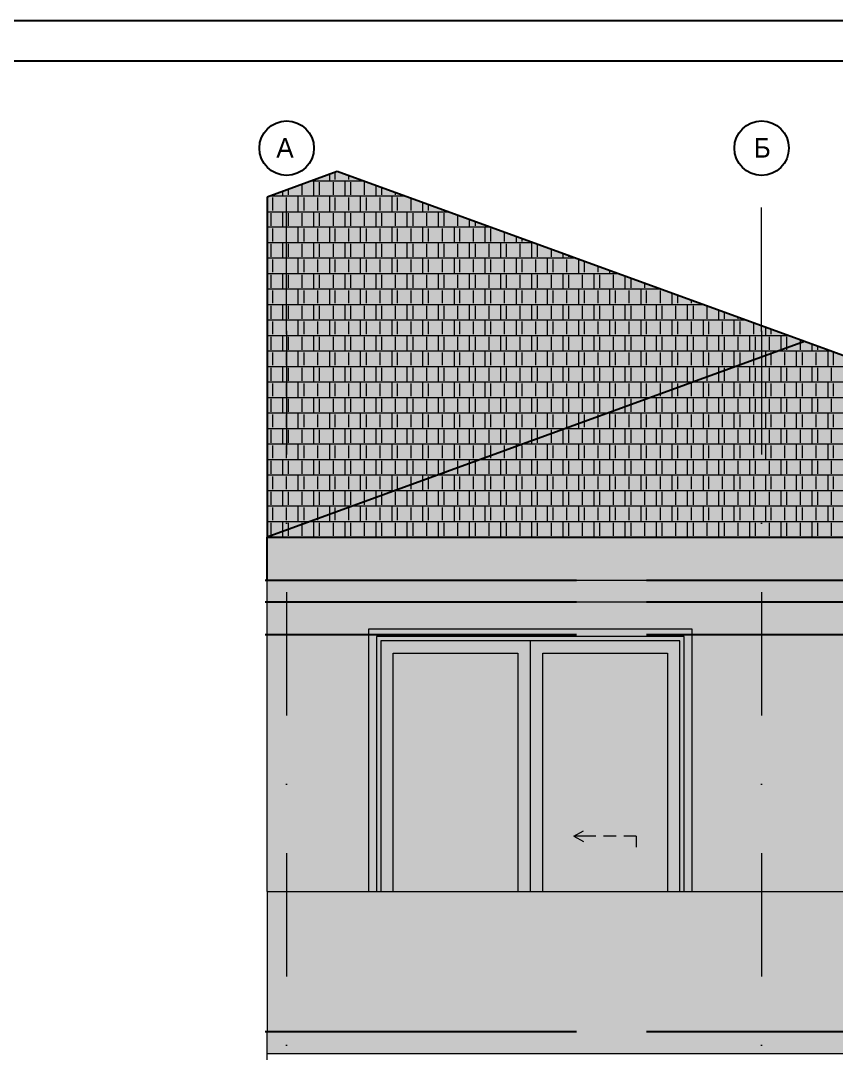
# Model space of a CAD drawing. Extents: x -1929 to 256751, y -18317 to 36108.
# Drawn here: x 7512 to 8035, y 807 to 1470 of the extents above; entities that cross this region are included whole.
import ezdxf

# ---------------------------------------------------------------- set-up
doc = ezdxf.new("R2010")
doc.units = 0
doc.header["$LTSCALE"] = 5
doc.header["$MEASUREMENT"] = 0
doc.linetypes.add('- Осеви линии', pattern=[670.277762, 317.5, -176.388889, 0, -176.388874])
doc.linetypes.add('- Скирити линии', pattern=[245, 200, -45])
for name, color, linetype in [('1 _ Плочи - Основни.Structural - Bearing', 7, 'Continuous'), ('6 _ - Конструктивни оси.Dimensioning', 7, 'Continuous'), ('7 _ - Основни елементи.2D Elements', 7, 'Continuous'), ('KEREMIDI', 7, 'Continuous'), ('Structural - Bearing', 7, 'Continuous')]:
    doc.layers.add(name, color=color, linetype=linetype)
doc.styles.add('GENERATED_STYLE_3', font='GOTHIC.TTF')

# ---------------------------------------------------------------- blocks, each defined once
blk = doc.blocks.new('*X15')
at = {"layer": 'KEREMIDI', "color": 250, "linetype": 'Continuous', "lineweight": 13, "ltscale": 0.01, "true_color": 0x2a2a2a}
for p, q in [((14729, 27212), (14950, 27212)), ((14750, 27013), (14750, 27212)), ((14800, 27229), (14800, 27238)), ((14950, 27293), (14950, 27212)), ((14950, 27212), (15372, 27212)), ((15024, 27229), (15024, 27320)), ((15150, 27013), (15150, 27212)), ((15200, 27229), (15200, 27275)), ((15350, 27212), (15350, 27220)), ((14350, 27013), (14350, 27074)), ((14424, 27030), (14424, 27101)), ((14600, 27030), (14600, 27165)), ((14824, 27030), (14824, 27195)), ((15000, 27030), (15000, 27195)), ((15224, 27030), (15224, 27195)), ((15400, 27030), (15400, 27195)), ((15550, 27013), (15550, 27147)), ((15624, 27030), (15624, 27120)), ((14950, 27013), (14182, 27013)), ((14224, 26831), (14224, 26996)), ((14400, 26831), (14400, 26996)), ((14550, 26814), (14550, 27013)), ((14624, 26831), (14624, 26996)), ((14800, 26831), (14800, 26996)), ((15750, 27013), (14950, 27013)), ((14950, 27013), (14950, 26814)), ((15024, 26831), (15024, 26996)), ((15200, 26831), (15200, 26996)), ((15350, 26814), (15350, 27013)), ((15424, 26831), (15424, 26996)), ((15600, 26831), (15600, 26996)), ((15919, 27013), (15750, 27013)), ((15750, 27013), (15750, 26814)), ((15800, 27030), (15800, 27056)), ((15824, 26831), (15824, 26996)), ((16000, 26831), (16000, 26983)), ((14150, 26814), (14950, 26814)), ((14350, 26615), (14350, 26814)), ((14750, 26615), (14750, 26814)), ((14950, 26814), (15750, 26814)), ((15150, 26615), (15150, 26814)), ((15550, 26615), (15550, 26814)), ((15750, 26814), (16466, 26814)), ((15950, 26615), (15950, 26814)), ((16150, 26814), (16150, 26929)), ((16224, 26831), (16224, 26902)), ((16350, 26615), (16350, 26814)), ((16400, 26831), (16400, 26838)), ((14200, 26632), (14200, 26797)), ((14424, 26632), (14424, 26797)), ((14600, 26632), (14600, 26797)), ((14824, 26632), (14824, 26797)), ((15000, 26632), (15000, 26797)), ((15224, 26632), (15224, 26797)), ((15400, 26632), (15400, 26797)), ((15624, 26632), (15624, 26797)), ((15800, 26632), (15800, 26797)), ((16024, 26632), (16024, 26797)), ((16200, 26632), (16200, 26797)), ((16424, 26632), (16424, 26797)), ((16600, 26632), (16600, 26765)), ((16750, 26615), (16750, 26710)), ((16824, 26632), (16824, 26683)), ((14950, 26615), (14150, 26615)), ((14150, 26615), (14150, 26416)), ((14224, 26433), (14224, 26598)), ((14400, 26433), (14400, 26598)), ((14550, 26416), (14550, 26615)), ((14624, 26433), (14624, 26598)), ((14800, 26433), (14800, 26598)), ((15750, 26615), (14950, 26615)), ((14950, 26615), (14950, 26416)), ((15024, 26433), (15024, 26598)), ((15200, 26433), (15200, 26598)), ((15350, 26416), (15350, 26615)), ((15424, 26433), (15424, 26598)), ((15600, 26433), (15600, 26598)), ((16550, 26615), (15750, 26615)), ((15750, 26615), (15750, 26416)), ((15824, 26433), (15824, 26598)), ((16000, 26433), (16000, 26598)), ((16150, 26416), (16150, 26615)), ((16224, 26433), (16224, 26598)), ((16400, 26433), (16400, 26598)), ((17012, 26615), (16550, 26615)), ((16550, 26615), (16550, 26416)), ((16624, 26433), (16624, 26598)), ((16800, 26433), (16800, 26598)), ((16950, 26416), (16950, 26615)), ((17024, 26433), (17024, 26598)), ((17200, 26433), (17200, 26547)), ((14150, 26416), (14950, 26416)), ((14350, 26217), (14350, 26416)), ((14750, 26217), (14750, 26416)), ((14950, 26416), (15750, 26416)), ((15150, 26217), (15150, 26416)), ((15550, 26217), (15550, 26416)), ((15750, 26416), (16550, 26416)), ((15950, 26217), (15950, 26416)), ((16350, 26217), (16350, 26416)), ((16550, 26416), (17350, 26416)), ((16750, 26217), (16750, 26416)), ((17150, 26217), (17150, 26416)), ((17350, 26492), (17350, 26416)), ((17350, 26416), (17559, 26416)), ((17424, 26433), (17424, 26465)), ((17550, 26217), (17550, 26416)), ((14200, 26234), (14200, 26399)), ((14424, 26234), (14424, 26399)), ((14600, 26234), (14600, 26399)), ((14824, 26234), (14824, 26399)), ((15000, 26234), (15000, 26399)), ((15224, 26234), (15224, 26399)), ((15400, 26234), (15400, 26399)), ((15624, 26234), (15624, 26399)), ((15800, 26234), (15800, 26399)), ((16024, 26234), (16024, 26399)), ((16200, 26234), (16200, 26399)), ((16424, 26234), (16424, 26399)), ((16600, 26234), (16600, 26399)), ((16824, 26234), (16824, 26399)), ((17000, 26234), (17000, 26399)), ((17224, 26234), (17224, 26399)), ((17400, 26234), (17400, 26399)), ((17624, 26234), (17624, 26392)), ((17800, 26234), (17800, 26328)), ((17950, 26217), (17950, 26274)), ((14950, 26217), (14150, 26217)), ((14150, 26217), (14150, 26018)), ((14224, 26035), (14224, 26200)), ((14400, 26035), (14400, 26200)), ((14550, 26018), (14550, 26217)), ((14624, 26035), (14624, 26200)), ((14800, 26035), (14800, 26200)), ((15750, 26217), (14950, 26217)), ((14950, 26217), (14950, 26018)), ((15024, 26035), (15024, 26200)), ((15200, 26035), (15200, 26200)), ((15350, 26018), (15350, 26217)), ((15424, 26035), (15424, 26200)), ((15600, 26035), (15600, 26200)), ((16550, 26217), (15750, 26217)), ((15750, 26217), (15750, 26018)), ((15824, 26035), (15824, 26200)), ((16000, 26035), (16000, 26200)), ((16150, 26018), (16150, 26217)), ((16224, 26035), (16224, 26200)), ((16400, 26035), (16400, 26200)), ((17350, 26217), (16550, 26217)), ((16550, 26217), (16550, 26018)), ((16624, 26035), (16624, 26200)), ((16800, 26035), (16800, 26200)), ((16950, 26018), (16950, 26217)), ((17024, 26035), (17024, 26200)), ((17200, 26035), (17200, 26200)), ((18106, 26217), (17350, 26217)), ((17350, 26217), (17350, 26018)), ((17424, 26035), (17424, 26200)), ((17600, 26035), (17600, 26200)), ((17750, 26018), (17750, 26217)), ((17824, 26035), (17824, 26200)), ((18000, 26035), (18000, 26200)), ((18024, 26234), (18024, 26247)), ((18150, 26201), (18150, 26018)), ((18224, 26035), (18224, 26174)), ((14150, 26018), (14950, 26018)), ((14350, 25819), (14350, 26018)), ((14750, 25819), (14750, 26018)), ((14950, 26018), (15750, 26018)), ((15150, 25819), (15150, 26018)), ((15550, 25819), (15550, 26018)), ((15750, 26018), (16550, 26018)), ((15950, 25819), (15950, 26018)), ((16350, 25819), (16350, 26018)), ((16550, 26018), (17350, 26018)), ((16750, 25819), (16750, 26018)), ((17150, 25819), (17150, 26018)), ((17350, 26018), (18150, 26018)), ((17550, 25819), (17550, 26018)), ((17950, 25819), (17950, 26018)), ((18150, 26018), (18653, 26018)), ((18350, 25819), (18350, 26018)), ((18400, 26035), (18400, 26110)), ((18550, 26018), (18550, 26055)), ((14200, 25836), (14200, 26001)), ((14424, 25836), (14424, 26001)), ((14600, 25836), (14600, 26001)), ((14824, 25836), (14824, 26001)), ((15000, 25836), (15000, 26001)), ((15224, 25836), (15224, 26001)), ((15400, 25836), (15400, 26001)), ((15624, 25836), (15624, 26001)), ((15800, 25836), (15800, 26001)), ((16024, 25836), (16024, 26001)), ((16200, 25836), (16200, 26001)), ((16424, 25836), (16424, 26001)), ((16600, 25836), (16600, 26001)), ((16824, 25836), (16824, 26001)), ((17000, 25836), (17000, 26001)), ((17224, 25836), (17224, 26001)), ((17400, 25836), (17400, 26001)), ((17624, 25836), (17624, 26001)), ((17800, 25836), (17800, 26001)), ((18024, 25836), (18024, 26001)), ((18200, 25836), (18200, 26001)), ((18424, 25836), (18424, 26001)), ((18600, 25836), (18600, 26001)), ((18750, 25819), (18750, 25982)), ((18824, 25836), (18824, 25956)), ((19000, 25836), (19000, 25891)), ((14950, 25819), (14150, 25819)), ((14150, 25819), (14150, 25620)), ((14224, 25637), (14224, 25802)), ((14400, 25637), (14400, 25802)), ((14550, 25620), (14550, 25819)), ((14624, 25637), (14624, 25802)), ((14800, 25637), (14800, 25802)), ((15750, 25819), (14950, 25819)), ((14950, 25819), (14950, 25620)), ((15024, 25637), (15024, 25802)), ((15200, 25637), (15200, 25802)), ((15350, 25620), (15350, 25819)), ((15424, 25637), (15424, 25802)), ((15600, 25637), (15600, 25802)), ((16550, 25819), (15750, 25819)), ((15750, 25819), (15750, 25620)), ((15824, 25637), (15824, 25802)), ((16000, 25637), (16000, 25802)), ((16150, 25620), (16150, 25819)), ((16224, 25637), (16224, 25802)), ((16400, 25637), (16400, 25802)), ((17350, 25819), (16550, 25819)), ((16550, 25819), (16550, 25620)), ((16624, 25637), (16624, 25802)), ((16800, 25637), (16800, 25802)), ((16950, 25620), (16950, 25819)), ((17024, 25637), (17024, 25802)), ((17200, 25637), (17200, 25802)), ((18150, 25819), (17350, 25819)), ((17350, 25819), (17350, 25620)), ((17424, 25637), (17424, 25802)), ((17600, 25637), (17600, 25802)), ((17750, 25620), (17750, 25819)), ((17824, 25637), (17824, 25802)), ((18000, 25637), (18000, 25802)), ((18950, 25819), (18150, 25819)), ((18150, 25819), (18150, 25620)), ((18224, 25637), (18224, 25802)), ((18400, 25637), (18400, 25802)), ((18550, 25620), (18550, 25819)), ((18624, 25637), (18624, 25802)), ((18800, 25637), (18800, 25802)), ((19200, 25819), (18950, 25819)), ((18950, 25819), (18950, 25620)), ((19024, 25637), (19024, 25802)), ((19150, 25819), (19150, 25837)), ((19200, 25637), (19200, 25802)), ((19350, 25620), (19350, 25764)), ((14150, 25620), (14950, 25620)), ((14350, 25421), (14350, 25620)), ((14750, 25421), (14750, 25620)), ((14950, 25620), (15750, 25620)), ((15150, 25421), (15150, 25620)), ((15550, 25421), (15550, 25620)), ((15750, 25620), (16550, 25620)), ((15950, 25421), (15950, 25620)), ((16350, 25421), (16350, 25620)), ((16550, 25620), (17350, 25620)), ((16750, 25421), (16750, 25620)), ((17150, 25421), (17150, 25620)), ((17350, 25620), (18150, 25620)), ((17550, 25421), (17550, 25620)), ((17950, 25421), (17950, 25620)), ((18150, 25620), (18950, 25620)), ((18350, 25421), (18350, 25620)), ((18750, 25421), (18750, 25620)), ((18950, 25620), (19747, 25620)), ((19150, 25421), (19150, 25620)), ((19424, 25637), (19424, 25737)), ((19550, 25421), (19550, 25620)), ((19600, 25637), (19600, 25673)), ((14200, 25438), (14200, 25603)), ((14424, 25438), (14424, 25603)), ((14600, 25438), (14600, 25603)), ((14824, 25438), (14824, 25603)), ((15000, 25438), (15000, 25603)), ((15224, 25438), (15224, 25603)), ((15400, 25438), (15400, 25603)), ((15624, 25438), (15624, 25603)), ((15800, 25438), (15800, 25603)), ((16024, 25438), (16024, 25603)), ((16200, 25438), (16200, 25603)), ((16424, 25438), (16424, 25603)), ((16600, 25438), (16600, 25603)), ((16824, 25438), (16824, 25603)), ((17000, 25438), (17000, 25603)), ((17224, 25438), (17224, 25603)), ((17400, 25438), (17400, 25603)), ((17624, 25438), (17624, 25603)), ((17800, 25438), (17800, 25603)), ((18024, 25438), (18024, 25603)), ((18200, 25438), (18200, 25603)), ((18424, 25438), (18424, 25603)), ((18600, 25438), (18600, 25603)), ((18824, 25438), (18824, 25603)), ((19000, 25438), (19000, 25603)), ((19224, 25438), (19224, 25603)), ((19400, 25438), (19400, 25603)), ((19624, 25438), (19624, 25603)), ((19800, 25438), (19800, 25600)), ((19950, 25421), (19950, 25546)), ((20024, 25438), (20024, 25519)), ((14950, 25421), (14150, 25421)), ((14150, 25421), (14150, 25222)), ((14224, 25239), (14224, 25404)), ((14400, 25239), (14400, 25404)), ((14550, 25222), (14550, 25421)), ((14624, 25239), (14624, 25404)), ((14800, 25239), (14800, 25404)), ((15750, 25421), (14950, 25421)), ((14950, 25421), (14950, 25222)), ((15024, 25239), (15024, 25404)), ((15200, 25239), (15200, 25404)), ((15350, 25222), (15350, 25421)), ((15424, 25239), (15424, 25404)), ((15600, 25239), (15600, 25404)), ((16550, 25421), (15750, 25421)), ((15750, 25421), (15750, 25222)), ((15824, 25239), (15824, 25404)), ((16000, 25239), (16000, 25404)), ((16150, 25222), (16150, 25421)), ((16224, 25239), (16224, 25404)), ((16400, 25239), (16400, 25404)), ((17350, 25421), (16550, 25421)), ((16550, 25421), (16550, 25222)), ((16624, 25239), (16624, 25404)), ((16800, 25239), (16800, 25404)), ((16950, 25222), (16950, 25421)), ((17024, 25239), (17024, 25404)), ((17200, 25239), (17200, 25404)), ((18150, 25421), (17350, 25421)), ((17350, 25421), (17350, 25222)), ((17424, 25239), (17424, 25404)), ((17600, 25239), (17600, 25404)), ((17750, 25222), (17750, 25421)), ((17824, 25239), (17824, 25404)), ((18000, 25239), (18000, 25404)), ((18950, 25421), (18150, 25421)), ((18150, 25421), (18150, 25222)), ((18224, 25239), (18224, 25404)), ((18400, 25239), (18400, 25404)), ((18550, 25222), (18550, 25421)), ((18624, 25239), (18624, 25404)), ((18800, 25239), (18800, 25404)), ((19750, 25421), (18950, 25421)), ((18950, 25421), (18950, 25222)), ((19024, 25239), (19024, 25404)), ((19200, 25239), (19200, 25404)), ((19350, 25222), (19350, 25421)), ((19424, 25239), (19424, 25404)), ((19600, 25239), (19600, 25404)), ((20294, 25421), (19750, 25421)), ((19750, 25421), (19750, 25222)), ((19824, 25239), (19824, 25404)), ((20000, 25239), (20000, 25404)), ((20150, 25222), (20150, 25421)), ((20200, 25438), (20200, 25455)), ((20224, 25239), (20224, 25404)), ((20400, 25239), (20400, 25382)), ((14150, 25222), (14950, 25222)), ((14350, 25023), (14350, 25222)), ((14750, 25023), (14750, 25222)), ((14950, 25222), (15750, 25222)), ((15150, 25023), (15150, 25222)), ((15550, 25023), (15550, 25222)), ((15750, 25222), (16550, 25222)), ((15950, 25023), (15950, 25222)), ((16350, 25023), (16350, 25222)), ((16550, 25222), (17350, 25222)), ((16750, 25023), (16750, 25222)), ((17150, 25023), (17150, 25222)), ((17350, 25222), (18150, 25222)), ((17550, 25023), (17550, 25222)), ((17950, 25023), (17950, 25222)), ((18150, 25222), (18950, 25222)), ((18350, 25023), (18350, 25222)), ((18750, 25023), (18750, 25222)), ((18950, 25222), (19750, 25222)), ((19150, 25023), (19150, 25222)), ((19550, 25023), (19550, 25222)), ((19750, 25222), (20550, 25222)), ((19950, 25023), (19950, 25222)), ((20350, 25023), (20350, 25222)), ((20550, 25327), (20550, 25222)), ((20550, 25222), (20841, 25222)), ((20624, 25239), (20624, 25300)), ((20750, 25036), (20750, 25222)), ((14200, 25040), (14200, 25205)), ((14424, 25040), (14424, 25205)), ((14600, 25040), (14600, 25205)), ((14824, 25040), (14824, 25205)), ((15000, 25040), (15000, 25205)), ((15224, 25040), (15224, 25205)), ((15400, 25040), (15400, 25205)), ((15624, 25040), (15624, 25205)), ((15800, 25040), (15800, 25205)), ((16024, 25040), (16024, 25205)), ((16200, 25040), (16200, 25205)), ((16424, 25040), (16424, 25205)), ((16600, 25040), (16600, 25205)), ((16824, 25040), (16824, 25205)), ((17000, 25040), (17000, 25205)), ((17224, 25040), (17224, 25205)), ((17400, 25040), (17400, 25205)), ((17624, 25040), (17624, 25205)), ((17800, 25040), (17800, 25205)), ((18024, 25040), (18024, 25205)), ((18200, 25040), (18200, 25205)), ((18424, 25040), (18424, 25205)), ((18600, 25040), (18600, 25205)), ((18824, 25040), (18824, 25205)), ((19000, 25040), (19000, 25205)), ((19224, 25040), (19224, 25205)), ((19400, 25040), (19400, 25205)), ((19624, 25040), (19624, 25205)), ((19800, 25040), (19800, 25205)), ((20024, 25040), (20024, 25205)), ((20200, 25040), (20200, 25205)), ((20424, 25040), (20424, 25205)), ((20600, 25040), (20600, 25205)), ((20824, 25063), (20824, 25205)), ((21000, 25127), (21000, 25164)), ((14950, 25023), (14150, 25023)), ((14150, 25023), (14150, 24824)), ((14224, 24841), (14224, 25006)), ((14400, 24841), (14400, 25006)), ((14550, 24824), (14550, 25023)), ((14624, 24841), (14624, 25006)), ((14800, 24841), (14800, 25006)), ((15750, 25023), (14950, 25023)), ((14950, 25023), (14950, 24824)), ((15024, 24841), (15024, 25006)), ((15200, 24841), (15200, 25006)), ((15350, 24824), (15350, 25023)), ((15424, 24841), (15424, 25006)), ((15600, 24841), (15600, 25006)), ((16550, 25023), (15750, 25023)), ((15750, 25023), (15750, 24824)), ((15824, 24841), (15824, 25006)), ((16000, 24841), (16000, 25006)), ((16150, 24824), (16150, 25023)), ((16224, 24841), (16224, 25006)), ((16400, 24841), (16400, 25006)), ((17350, 25023), (16550, 25023)), ((16550, 25023), (16550, 24824)), ((16624, 24841), (16624, 25006)), ((16800, 24841), (16800, 25006)), ((16950, 24824), (16950, 25023)), ((17024, 24841), (17024, 25006)), ((17200, 24841), (17200, 25006)), ((18150, 25023), (17350, 25023)), ((17350, 25023), (17350, 24824)), ((17424, 24841), (17424, 25006)), ((17600, 24841), (17600, 25006)), ((17750, 24824), (17750, 25023)), ((17824, 24841), (17824, 25006)), ((18000, 24841), (18000, 25006)), ((18950, 25023), (18150, 25023)), ((18150, 25023), (18150, 24824)), ((18224, 24841), (18224, 25006)), ((18400, 24841), (18400, 25006)), ((18550, 24824), (18550, 25023)), ((18624, 24841), (18624, 25006)), ((18800, 24841), (18800, 25006)), ((19750, 25023), (18950, 25023)), ((18950, 25023), (18950, 24824)), ((19024, 24841), (19024, 25006)), ((19200, 24841), (19200, 25006)), ((19350, 24824), (19350, 25023)), ((19424, 24841), (19424, 25006)), ((19600, 24841), (19600, 25006)), ((20550, 25023), (19750, 25023)), ((19750, 25023), (19750, 24824)), ((19824, 24841), (19824, 25006)), ((20000, 24841), (20000, 25006)), ((20150, 24824), (20150, 25023)), ((20224, 24845), (20224, 25006)), ((20400, 24909), (20400, 25006)), ((20713, 25023), (20550, 25023)), ((20550, 25023), (20550, 24963)), ((20624, 24990), (20624, 25006)), ((14150, 24824), (14950, 24824)), ((14350, 24624), (14350, 24824)), ((14750, 24624), (14750, 24824)), ((14950, 24824), (15750, 24824)), ((15150, 24624), (15150, 24824)), ((15550, 24624), (15550, 24824)), ((15750, 24824), (16550, 24824)), ((15950, 24624), (15950, 24824)), ((16350, 24624), (16350, 24824)), ((16550, 24824), (17350, 24824)), ((16750, 24624), (16750, 24824)), ((17150, 24624), (17150, 24824)), ((17350, 24824), (18150, 24824)), ((17550, 24624), (17550, 24824)), ((17950, 24624), (17950, 24824)), ((18150, 24824), (18950, 24824)), ((18350, 24624), (18350, 24824)), ((18750, 24624), (18750, 24824)), ((18950, 24824), (19750, 24824)), ((19150, 24624), (19150, 24824)), ((19550, 24624), (19550, 24824)), ((19750, 24824), (20166, 24824)), ((19950, 24745), (19950, 24824)), ((14200, 24642), (14200, 24806)), ((14424, 24642), (14424, 24806)), ((14600, 24642), (14600, 24806)), ((14824, 24642), (14824, 24806)), ((15000, 24642), (15000, 24806)), ((15224, 24642), (15224, 24806)), ((15400, 24642), (15400, 24806)), ((15624, 24642), (15624, 24806)), ((15800, 24642), (15800, 24806)), ((16024, 24642), (16024, 24806)), ((16200, 24642), (16200, 24806)), ((16424, 24642), (16424, 24806)), ((16600, 24642), (16600, 24806)), ((16824, 24642), (16824, 24806)), ((17000, 24642), (17000, 24806)), ((17224, 24642), (17224, 24806)), ((17400, 24642), (17400, 24806)), ((17624, 24642), (17624, 24806)), ((17800, 24642), (17800, 24806)), ((18024, 24642), (18024, 24806)), ((18200, 24642), (18200, 24806)), ((18424, 24642), (18424, 24806)), ((18600, 24642), (18600, 24806)), ((18824, 24642), (18824, 24806)), ((19000, 24642), (19000, 24806)), ((19224, 24642), (19224, 24806)), ((19400, 24642), (19400, 24806)), ((19624, 24642), (19624, 24806)), ((19800, 24690), (19800, 24806)), ((20024, 24772), (20024, 24806)), ((14950, 24624), (14150, 24624)), ((14150, 24624), (14150, 24425)), ((14224, 24443), (14224, 24607)), ((14400, 24443), (14400, 24607)), ((14550, 24425), (14550, 24624)), ((14624, 24443), (14624, 24607)), ((14800, 24443), (14800, 24607)), ((15750, 24624), (14950, 24624)), ((14950, 24624), (14950, 24425)), ((15024, 24443), (15024, 24607)), ((15200, 24443), (15200, 24607)), ((15350, 24425), (15350, 24624)), ((15424, 24443), (15424, 24607)), ((15600, 24443), (15600, 24607)), ((16550, 24624), (15750, 24624)), ((15750, 24624), (15750, 24425)), ((15824, 24443), (15824, 24607)), ((16000, 24443), (16000, 24607)), ((16150, 24425), (16150, 24624)), ((16224, 24443), (16224, 24607)), ((16400, 24443), (16400, 24607)), ((17350, 24624), (16550, 24624)), ((16550, 24624), (16550, 24425)), ((16624, 24443), (16624, 24607)), ((16800, 24443), (16800, 24607)), ((16950, 24425), (16950, 24624)), ((17024, 24443), (17024, 24607)), ((17200, 24443), (17200, 24607)), ((18150, 24624), (17350, 24624)), ((17350, 24624), (17350, 24425)), ((17424, 24443), (17424, 24607)), ((17600, 24443), (17600, 24607)), ((17750, 24425), (17750, 24624)), ((17824, 24443), (17824, 24607)), ((18000, 24443), (18000, 24607)), ((18950, 24624), (18150, 24624)), ((18150, 24624), (18150, 24425)), ((18224, 24443), (18224, 24607)), ((18400, 24443), (18400, 24607)), ((18550, 24425), (18550, 24624)), ((18624, 24443), (18624, 24607)), ((18800, 24443), (18800, 24607)), ((19619, 24624), (18950, 24624)), ((18950, 24624), (18950, 24425)), ((19024, 24443), (19024, 24607)), ((19200, 24472), (19200, 24607)), ((19350, 24527), (19350, 24624)), ((19424, 24554), (19424, 24607)), ((14150, 24425), (14950, 24425)), ((14350, 24226), (14350, 24425)), ((14750, 24226), (14750, 24425)), ((14950, 24425), (15750, 24425)), ((15150, 24226), (15150, 24425)), ((15550, 24226), (15550, 24425)), ((15750, 24425), (16550, 24425)), ((15950, 24226), (15950, 24425)), ((16350, 24226), (16350, 24425)), ((16550, 24425), (17350, 24425)), ((16750, 24226), (16750, 24425)), ((17150, 24226), (17150, 24425)), ((17350, 24425), (18150, 24425)), ((17550, 24226), (17550, 24425)), ((17950, 24226), (17950, 24425)), ((18150, 24425), (18950, 24425)), ((18350, 24226), (18350, 24425)), ((18750, 24308), (18750, 24425)), ((18950, 24425), (19073, 24425)), ((14200, 24243), (14200, 24408)), ((14424, 24243), (14424, 24408)), ((14600, 24243), (14600, 24408)), ((14824, 24243), (14824, 24408)), ((15000, 24243), (15000, 24408)), ((15224, 24243), (15224, 24408)), ((15400, 24243), (15400, 24408)), ((15624, 24243), (15624, 24408)), ((15800, 24243), (15800, 24408)), ((16024, 24243), (16024, 24408)), ((16200, 24243), (16200, 24408)), ((16424, 24243), (16424, 24408)), ((16600, 24243), (16600, 24408)), ((16824, 24243), (16824, 24408)), ((17000, 24243), (17000, 24408)), ((17224, 24243), (17224, 24408)), ((17400, 24243), (17400, 24408)), ((17624, 24243), (17624, 24408)), ((17800, 24243), (17800, 24408)), ((18024, 24243), (18024, 24408)), ((18200, 24243), (18200, 24408)), ((18424, 24243), (18424, 24408)), ((18600, 24254), (18600, 24408)), ((18824, 24335), (18824, 24408)), ((19000, 24399), (19000, 24408)), ((14950, 24226), (14150, 24226)), ((14150, 24226), (14150, 24027)), ((14224, 24044), (14224, 24209)), ((14400, 24044), (14400, 24209)), ((14550, 24027), (14550, 24226)), ((14624, 24044), (14624, 24209)), ((14800, 24044), (14800, 24209)), ((15750, 24226), (14950, 24226)), ((14950, 24226), (14950, 24027)), ((15024, 24044), (15024, 24209)), ((15200, 24044), (15200, 24209)), ((15350, 24027), (15350, 24226)), ((15424, 24044), (15424, 24209)), ((15600, 24044), (15600, 24209)), ((16550, 24226), (15750, 24226)), ((15750, 24226), (15750, 24027)), ((15824, 24044), (15824, 24209)), ((16000, 24044), (16000, 24209)), ((16150, 24027), (16150, 24226)), ((16224, 24044), (16224, 24209)), ((16400, 24044), (16400, 24209)), ((17350, 24226), (16550, 24226)), ((16550, 24226), (16550, 24027)), ((16624, 24044), (16624, 24209)), ((16800, 24044), (16800, 24209)), ((16950, 24027), (16950, 24226)), ((17024, 24044), (17024, 24209)), ((17200, 24044), (17200, 24209)), ((18150, 24226), (17350, 24226)), ((17350, 24226), (17350, 24027)), ((17424, 24044), (17424, 24209)), ((17600, 24044), (17600, 24209)), ((17750, 24027), (17750, 24226)), ((17824, 24044), (17824, 24209)), ((18000, 24044), (18000, 24209)), ((18526, 24226), (18150, 24226)), ((18150, 24226), (18150, 24090)), ((18224, 24117), (18224, 24209)), ((18400, 24181), (18400, 24209)), ((14150, 24027), (14950, 24027)), ((14350, 23828), (14350, 24027)), ((14750, 23828), (14750, 24027)), ((14950, 24027), (15750, 24027)), ((15150, 23828), (15150, 24027)), ((15550, 23828), (15550, 24027)), ((15750, 24027), (16550, 24027)), ((15950, 23828), (15950, 24027)), ((16350, 23828), (16350, 24027)), ((16550, 24027), (17350, 24027)), ((16750, 23828), (16750, 24027)), ((17150, 23828), (17150, 24027)), ((17350, 24027), (17979, 24027)), ((17550, 23871), (17550, 24027)), ((17950, 24017), (17950, 24027)), ((14200, 23845), (14200, 24010)), ((14424, 23845), (14424, 24010)), ((14600, 23845), (14600, 24010)), ((14824, 23845), (14824, 24010)), ((15000, 23845), (15000, 24010)), ((15224, 23845), (15224, 24010)), ((15400, 23845), (15400, 24010)), ((15624, 23845), (15624, 24010)), ((15800, 23845), (15800, 24010)), ((16024, 23845), (16024, 24010)), ((16200, 23845), (16200, 24010)), ((16424, 23845), (16424, 24010)), ((16600, 23845), (16600, 24010)), ((16824, 23845), (16824, 24010)), ((17000, 23845), (17000, 24010)), ((17224, 23845), (17224, 24010)), ((17400, 23845), (17400, 24010)), ((17624, 23898), (17624, 24010)), ((17800, 23962), (17800, 24010)), ((14950, 23828), (14150, 23828)), ((14150, 23828), (14150, 23629)), ((14224, 23646), (14224, 23811)), ((14400, 23646), (14400, 23811)), ((14550, 23629), (14550, 23828)), ((14624, 23646), (14624, 23811)), ((14800, 23646), (14800, 23811)), ((15750, 23828), (14950, 23828)), ((14950, 23828), (14950, 23629)), ((15024, 23646), (15024, 23811)), ((15200, 23646), (15200, 23811)), ((15350, 23629), (15350, 23828)), ((15424, 23646), (15424, 23811)), ((15600, 23646), (15600, 23811)), ((16550, 23828), (15750, 23828)), ((15750, 23828), (15750, 23629)), ((15824, 23646), (15824, 23811)), ((16000, 23646), (16000, 23811)), ((16150, 23629), (16150, 23828)), ((16224, 23646), (16224, 23811)), ((16400, 23646), (16400, 23811)), ((17350, 23828), (16550, 23828)), ((16550, 23828), (16550, 23629)), ((16624, 23646), (16624, 23811)), ((16800, 23646), (16800, 23811)), ((16950, 23653), (16950, 23828)), ((17024, 23680), (17024, 23811)), ((17200, 23744), (17200, 23811)), ((17432, 23828), (17350, 23828)), ((17350, 23828), (17350, 23799)), ((14150, 23629), (14950, 23629)), ((14350, 23430), (14350, 23629)), ((14750, 23430), (14750, 23629)), ((14950, 23629), (15750, 23629)), ((15150, 23430), (15150, 23629)), ((15550, 23430), (15550, 23629)), ((15750, 23629), (16550, 23629)), ((15950, 23430), (15950, 23629)), ((16350, 23435), (16350, 23629)), ((16550, 23629), (16885, 23629)), ((16750, 23580), (16750, 23629)), ((14200, 23447), (14200, 23612)), ((14424, 23447), (14424, 23612)), ((14600, 23447), (14600, 23612)), ((14824, 23447), (14824, 23612)), ((15000, 23447), (15000, 23612)), ((15224, 23447), (15224, 23612)), ((15400, 23447), (15400, 23612)), ((15624, 23447), (15624, 23612)), ((15800, 23447), (15800, 23612)), ((16024, 23447), (16024, 23612)), ((16200, 23447), (16200, 23612)), ((16424, 23462), (16424, 23612)), ((16600, 23526), (16600, 23612)), ((16824, 23607), (16824, 23612)), ((14950, 23430), (14150, 23430)), ((14150, 23430), (14150, 23231)), ((14224, 23248), (14224, 23413)), ((14400, 23248), (14400, 23413)), ((14550, 23231), (14550, 23430)), ((14624, 23248), (14624, 23413)), ((14800, 23248), (14800, 23413)), ((15750, 23430), (14950, 23430)), ((14950, 23430), (14950, 23231)), ((15024, 23248), (15024, 23413)), ((15200, 23248), (15200, 23413)), ((15350, 23231), (15350, 23430)), ((15424, 23248), (15424, 23413)), ((15600, 23248), (15600, 23413)), ((16338, 23430), (15750, 23430)), ((15750, 23430), (15750, 23231)), ((15824, 23248), (15824, 23413)), ((16000, 23307), (16000, 23413)), ((16150, 23362), (16150, 23430)), ((16224, 23389), (16224, 23413)), ((14150, 23231), (14950, 23231)), ((14350, 23032), (14350, 23231)), ((14750, 23032), (14750, 23231)), ((14950, 23231), (15750, 23231)), ((15150, 23032), (15150, 23231)), ((15550, 23143), (15550, 23231)), ((15750, 23231), (15791, 23231)), ((14200, 23049), (14200, 23214)), ((14424, 23049), (14424, 23214)), ((14600, 23049), (14600, 23214)), ((14824, 23049), (14824, 23214)), ((15000, 23049), (15000, 23214)), ((15224, 23049), (15224, 23214)), ((15400, 23089), (15400, 23214)), ((15624, 23170), (15624, 23214)), ((14950, 23032), (14150, 23032)), ((14224, 22850), (14224, 23015)), ((14400, 22850), (14400, 23015)), ((14550, 22833), (14550, 23032)), ((14624, 22850), (14624, 23015)), ((14800, 22871), (14800, 23015)), ((15244, 23032), (14950, 23032)), ((14950, 23032), (14950, 22925)), ((15024, 22952), (15024, 23015)), ((14150, 22833), (14697, 22833)), ((14350, 22707), (14350, 22833)), ((14200, 22652), (14200, 22816)), ((14424, 22734), (14424, 22816)), ((14600, 22798), (14600, 22816))]:
    blk.add_line(p, q, dxfattribs=at)
blk = doc.blocks.new('*X16')
at = {"layer": 'KEREMIDI', "color": 250, "linetype": 'Continuous', "lineweight": 13, "ltscale": 0.01, "true_color": 0x2a2a2a}
for p, q in [((21000, 25040), (21000, 25127)), ((21150, 25023), (21150, 25109)), ((21224, 25040), (21224, 25082)), ((20550, 24963), (20550, 24824)), ((20624, 24841), (20624, 24990)), ((21350, 25023), (20713, 25023)), ((20750, 25023), (20750, 25036)), ((20800, 24841), (20800, 25006)), ((20824, 25040), (20824, 25063)), ((20950, 24824), (20950, 25023)), ((21024, 24841), (21024, 25006)), ((21200, 24841), (21200, 25006)), ((21388, 25023), (21350, 25023)), ((21350, 25023), (21350, 24824)), ((21424, 24841), (21424, 25006)), ((20166, 24824), (20550, 24824)), ((20224, 24841), (20224, 24845)), ((20350, 24624), (20350, 24824)), ((20400, 24841), (20400, 24909)), ((20550, 24824), (21350, 24824)), ((20750, 24624), (20750, 24824)), ((21150, 24624), (21150, 24824)), ((21350, 24824), (21935, 24824)), ((19800, 24642), (19800, 24690)), ((19950, 24624), (19950, 24745)), ((20024, 24642), (20024, 24772)), ((20200, 24642), (20200, 24806)), ((20424, 24642), (20424, 24806)), ((20600, 24642), (20600, 24806)), ((20824, 24642), (20824, 24806)), ((21000, 24642), (21000, 24806)), ((21224, 24642), (21224, 24806)), ((21400, 24642), (21400, 24806)), ((19424, 24443), (19424, 24554)), ((19600, 24443), (19600, 24607)), ((19750, 24624), (19619, 24624)), ((20550, 24624), (19750, 24624)), ((19750, 24624), (19750, 24425)), ((19824, 24443), (19824, 24607)), ((20000, 24443), (20000, 24607)), ((20150, 24425), (20150, 24624)), ((20224, 24443), (20224, 24607)), ((20400, 24443), (20400, 24607)), ((21350, 24624), (20550, 24624)), ((20550, 24624), (20550, 24425)), ((20624, 24443), (20624, 24607)), ((20800, 24443), (20800, 24607)), ((20950, 24425), (20950, 24624)), ((21024, 24443), (21024, 24607)), ((21200, 24443), (21200, 24607)), ((22150, 24624), (21350, 24624)), ((21350, 24624), (21350, 24425)), ((21424, 24443), (21424, 24607)), ((19073, 24425), (19750, 24425)), ((19150, 24226), (19150, 24425)), ((19200, 24443), (19200, 24472)), ((19350, 24425), (19350, 24527)), ((19550, 24226), (19550, 24425)), ((19750, 24425), (20550, 24425)), ((19950, 24226), (19950, 24425)), ((20350, 24226), (20350, 24425)), ((20550, 24425), (21350, 24425)), ((20750, 24226), (20750, 24425)), ((21150, 24226), (21150, 24425)), ((21350, 24425), (22150, 24425)), ((18750, 24226), (18750, 24308)), ((18824, 24243), (18824, 24335)), ((19000, 24243), (19000, 24399)), ((19224, 24243), (19224, 24408)), ((19400, 24243), (19400, 24408)), ((19624, 24243), (19624, 24408)), ((19800, 24243), (19800, 24408)), ((20024, 24243), (20024, 24408)), ((20200, 24243), (20200, 24408)), ((20424, 24243), (20424, 24408)), ((20600, 24243), (20600, 24408)), ((20824, 24243), (20824, 24408)), ((21000, 24243), (21000, 24408)), ((21224, 24243), (21224, 24408)), ((21400, 24243), (21400, 24408)), ((18400, 24044), (18400, 24181)), ((18950, 24226), (18526, 24226)), ((18550, 24027), (18550, 24226)), ((18600, 24243), (18600, 24254)), ((18624, 24044), (18624, 24209)), ((18800, 24044), (18800, 24209)), ((19750, 24226), (18950, 24226)), ((18950, 24226), (18950, 24027)), ((19024, 24044), (19024, 24209)), ((19200, 24044), (19200, 24209)), ((19350, 24027), (19350, 24226)), ((19424, 24044), (19424, 24209)), ((19600, 24044), (19600, 24209)), ((20550, 24226), (19750, 24226)), ((19750, 24226), (19750, 24027)), ((19824, 24044), (19824, 24209)), ((20000, 24044), (20000, 24209)), ((20150, 24027), (20150, 24226)), ((20224, 24044), (20224, 24209)), ((20400, 24044), (20400, 24209)), ((21350, 24226), (20550, 24226)), ((20550, 24226), (20550, 24027)), ((20624, 24044), (20624, 24209)), ((20800, 24044), (20800, 24209)), ((20950, 24027), (20950, 24226)), ((21024, 24044), (21024, 24209)), ((21200, 24044), (21200, 24209)), ((22150, 24226), (21350, 24226)), ((21350, 24226), (21350, 24027)), ((21424, 24044), (21424, 24209)), ((17950, 23828), (17950, 24017)), ((17979, 24027), (18150, 24027)), ((18150, 24090), (18150, 24027)), ((18150, 24027), (18950, 24027)), ((18224, 24044), (18224, 24117)), ((18350, 23828), (18350, 24027)), ((18750, 23828), (18750, 24027)), ((18950, 24027), (19750, 24027)), ((19150, 23828), (19150, 24027)), ((19550, 23828), (19550, 24027)), ((19750, 24027), (20550, 24027)), ((19950, 23828), (19950, 24027)), ((20350, 23828), (20350, 24027)), ((20550, 24027), (21350, 24027)), ((20750, 23828), (20750, 24027)), ((21150, 23828), (21150, 24027)), ((21350, 24027), (22150, 24027)), ((17624, 23845), (17624, 23898)), ((17800, 23845), (17800, 23962)), ((18024, 23845), (18024, 24010)), ((18200, 23845), (18200, 24010)), ((18424, 23845), (18424, 24010)), ((18600, 23845), (18600, 24010)), ((18824, 23845), (18824, 24010)), ((19000, 23845), (19000, 24010)), ((19224, 23845), (19224, 24010)), ((19400, 23845), (19400, 24010)), ((19624, 23845), (19624, 24010)), ((19800, 23845), (19800, 24010)), ((20024, 23845), (20024, 24010)), ((20200, 23845), (20200, 24010)), ((20424, 23845), (20424, 24010)), ((20600, 23845), (20600, 24010)), ((20824, 23845), (20824, 24010)), ((21000, 23845), (21000, 24010)), ((21224, 23845), (21224, 24010)), ((21400, 23845), (21400, 24010)), ((17350, 23799), (17350, 23629)), ((17424, 23646), (17424, 23811)), ((18150, 23828), (17432, 23828)), ((17550, 23828), (17550, 23871)), ((17600, 23646), (17600, 23811)), ((17750, 23629), (17750, 23828)), ((17824, 23646), (17824, 23811)), ((18000, 23646), (18000, 23811)), ((18950, 23828), (18150, 23828)), ((18150, 23828), (18150, 23629)), ((18224, 23646), (18224, 23811)), ((18400, 23646), (18400, 23811)), ((18550, 23629), (18550, 23828)), ((18624, 23646), (18624, 23811)), ((18800, 23646), (18800, 23811)), ((19750, 23828), (18950, 23828)), ((18950, 23828), (18950, 23629)), ((19024, 23646), (19024, 23811)), ((19200, 23646), (19200, 23811)), ((19350, 23629), (19350, 23828)), ((19424, 23646), (19424, 23811)), ((19600, 23646), (19600, 23811)), ((20550, 23828), (19750, 23828)), ((19750, 23828), (19750, 23629)), ((19824, 23646), (19824, 23811)), ((20000, 23646), (20000, 23811)), ((20150, 23629), (20150, 23828)), ((20224, 23646), (20224, 23811)), ((20400, 23646), (20400, 23811)), ((21350, 23828), (20550, 23828)), ((20550, 23828), (20550, 23629)), ((20624, 23646), (20624, 23811)), ((20800, 23646), (20800, 23811)), ((20950, 23629), (20950, 23828)), ((21024, 23646), (21024, 23811)), ((21200, 23646), (21200, 23811)), ((22150, 23828), (21350, 23828)), ((21350, 23828), (21350, 23629)), ((21424, 23646), (21424, 23811)), ((16885, 23629), (17350, 23629)), ((16950, 23629), (16950, 23653)), ((17024, 23646), (17024, 23680)), ((17150, 23430), (17150, 23629)), ((17200, 23646), (17200, 23744)), ((17350, 23629), (18150, 23629)), ((17550, 23430), (17550, 23629)), ((17950, 23430), (17950, 23629)), ((18150, 23629), (18950, 23629)), ((18350, 23430), (18350, 23629)), ((18750, 23430), (18750, 23629)), ((18950, 23629), (19750, 23629)), ((19150, 23430), (19150, 23629)), ((19550, 23430), (19550, 23629)), ((19750, 23629), (20550, 23629)), ((19950, 23430), (19950, 23629)), ((20350, 23430), (20350, 23629)), ((20550, 23629), (21350, 23629)), ((20750, 23430), (20750, 23629)), ((21150, 23430), (21150, 23629)), ((21350, 23629), (22150, 23629)), ((16600, 23447), (16600, 23526)), ((16750, 23430), (16750, 23580)), ((16824, 23447), (16824, 23607)), ((17000, 23447), (17000, 23612)), ((17224, 23447), (17224, 23612)), ((17400, 23447), (17400, 23612)), ((17624, 23447), (17624, 23612)), ((17800, 23447), (17800, 23612)), ((18024, 23447), (18024, 23612)), ((18200, 23447), (18200, 23612)), ((18424, 23447), (18424, 23612)), ((18600, 23447), (18600, 23612)), ((18824, 23447), (18824, 23612)), ((19000, 23447), (19000, 23612)), ((19224, 23447), (19224, 23612)), ((19400, 23447), (19400, 23612)), ((19624, 23447), (19624, 23612)), ((19800, 23447), (19800, 23612)), ((20024, 23447), (20024, 23612)), ((20200, 23447), (20200, 23612)), ((20424, 23447), (20424, 23612)), ((20600, 23447), (20600, 23612)), ((20824, 23447), (20824, 23612)), ((21000, 23447), (21000, 23612)), ((21224, 23447), (21224, 23612)), ((21400, 23447), (21400, 23612)), ((16150, 23231), (16150, 23362)), ((16224, 23248), (16224, 23389)), ((16550, 23430), (16338, 23430)), ((16350, 23430), (16350, 23435)), ((16400, 23248), (16400, 23413)), ((16424, 23447), (16424, 23462)), ((17350, 23430), (16550, 23430)), ((16550, 23430), (16550, 23231)), ((16624, 23248), (16624, 23413)), ((16800, 23248), (16800, 23413)), ((16950, 23231), (16950, 23430)), ((17024, 23248), (17024, 23413)), ((17200, 23248), (17200, 23413)), ((18150, 23430), (17350, 23430)), ((17350, 23430), (17350, 23231)), ((17424, 23248), (17424, 23413)), ((17600, 23248), (17600, 23413)), ((17750, 23231), (17750, 23430)), ((17824, 23248), (17824, 23413)), ((18000, 23248), (18000, 23413)), ((18950, 23430), (18150, 23430)), ((18150, 23430), (18150, 23231)), ((18224, 23248), (18224, 23413)), ((18400, 23248), (18400, 23413)), ((18550, 23231), (18550, 23430)), ((18624, 23248), (18624, 23413)), ((18800, 23248), (18800, 23413)), ((19750, 23430), (18950, 23430)), ((18950, 23430), (18950, 23231)), ((19024, 23248), (19024, 23413)), ((19200, 23248), (19200, 23413)), ((19350, 23231), (19350, 23430)), ((19424, 23248), (19424, 23413)), ((19600, 23248), (19600, 23413)), ((20550, 23430), (19750, 23430)), ((19750, 23430), (19750, 23231)), ((19824, 23248), (19824, 23413)), ((20000, 23248), (20000, 23413)), ((20150, 23231), (20150, 23430)), ((20224, 23248), (20224, 23413)), ((20400, 23248), (20400, 23413)), ((21350, 23430), (20550, 23430)), ((20550, 23430), (20550, 23231)), ((20624, 23248), (20624, 23413)), ((20800, 23248), (20800, 23413)), ((20950, 23231), (20950, 23430)), ((21024, 23248), (21024, 23413)), ((21200, 23248), (21200, 23413)), ((22150, 23430), (21350, 23430)), ((21350, 23430), (21350, 23231)), ((21424, 23248), (21424, 23413)), ((15791, 23231), (16550, 23231)), ((15950, 23032), (15950, 23231)), ((16000, 23248), (16000, 23307)), ((16350, 23032), (16350, 23231)), ((16550, 23231), (17350, 23231)), ((16750, 23032), (16750, 23231)), ((17150, 23032), (17150, 23231)), ((17350, 23231), (18150, 23231)), ((17550, 23032), (17550, 23231)), ((17950, 23032), (17950, 23231)), ((18150, 23231), (18950, 23231)), ((18350, 23032), (18350, 23231)), ((18750, 23032), (18750, 23231)), ((18950, 23231), (19750, 23231)), ((19150, 23032), (19150, 23231)), ((19550, 23032), (19550, 23231)), ((19750, 23231), (20550, 23231)), ((19950, 23032), (19950, 23231)), ((20350, 23032), (20350, 23231)), ((20550, 23231), (21350, 23231)), ((20750, 23032), (20750, 23231)), ((21150, 23032), (21150, 23231)), ((21350, 23231), (22150, 23231)), ((15400, 23049), (15400, 23089)), ((15550, 23032), (15550, 23143)), ((15624, 23049), (15624, 23170)), ((15800, 23049), (15800, 23214)), ((16024, 23049), (16024, 23214)), ((16200, 23049), (16200, 23214)), ((16424, 23049), (16424, 23214)), ((16600, 23049), (16600, 23214)), ((16824, 23049), (16824, 23214)), ((17000, 23049), (17000, 23214)), ((17224, 23049), (17224, 23214)), ((17400, 23049), (17400, 23214)), ((17624, 23049), (17624, 23214)), ((17800, 23049), (17800, 23214)), ((18024, 23049), (18024, 23214)), ((18200, 23049), (18200, 23214)), ((18424, 23049), (18424, 23214)), ((18600, 23049), (18600, 23214)), ((18824, 23049), (18824, 23214)), ((19000, 23049), (19000, 23214)), ((19224, 23049), (19224, 23214)), ((19400, 23049), (19400, 23214)), ((19624, 23049), (19624, 23214)), ((19800, 23049), (19800, 23214)), ((20024, 23049), (20024, 23214)), ((20200, 23049), (20200, 23214)), ((20424, 23049), (20424, 23214)), ((20600, 23049), (20600, 23214)), ((20824, 23049), (20824, 23214)), ((21000, 23049), (21000, 23214)), ((21224, 23049), (21224, 23214)), ((21400, 23049), (21400, 23214)), ((15200, 22850), (15200, 23015)), ((15750, 23032), (15244, 23032)), ((15350, 22833), (15350, 23032)), ((15424, 22850), (15424, 23015)), ((15600, 22850), (15600, 23015)), ((16550, 23032), (15750, 23032)), ((15750, 23032), (15750, 22833)), ((15824, 22850), (15824, 23015)), ((16000, 22850), (16000, 23015)), ((16150, 22833), (16150, 23032)), ((16224, 22850), (16224, 23015)), ((16400, 22850), (16400, 23015)), ((17350, 23032), (16550, 23032)), ((16550, 23032), (16550, 22833)), ((16624, 22850), (16624, 23015)), ((16800, 22850), (16800, 23015)), ((16950, 22833), (16950, 23032)), ((17024, 22850), (17024, 23015)), ((17200, 22850), (17200, 23015)), ((18150, 23032), (17350, 23032)), ((17350, 23032), (17350, 22833)), ((17424, 22850), (17424, 23015)), ((17600, 22850), (17600, 23015)), ((17750, 22833), (17750, 23032)), ((17824, 22850), (17824, 23015)), ((18000, 22850), (18000, 23015)), ((18950, 23032), (18150, 23032)), ((18150, 23032), (18150, 22833)), ((18224, 22850), (18224, 23015)), ((18400, 22850), (18400, 23015)), ((18550, 22833), (18550, 23032)), ((18624, 22850), (18624, 23015)), ((18800, 22850), (18800, 23015)), ((19750, 23032), (18950, 23032)), ((18950, 23032), (18950, 22833)), ((19024, 22850), (19024, 23015)), ((19200, 22850), (19200, 23015)), ((19350, 22833), (19350, 23032)), ((19424, 22850), (19424, 23015)), ((19600, 22850), (19600, 23015)), ((20550, 23032), (19750, 23032)), ((19750, 23032), (19750, 22833)), ((19824, 22850), (19824, 23015)), ((20000, 22850), (20000, 23015)), ((20150, 22833), (20150, 23032)), ((20224, 22850), (20224, 23015)), ((20400, 22850), (20400, 23015)), ((21350, 23032), (20550, 23032)), ((20550, 23032), (20550, 22833)), ((20624, 22850), (20624, 23015)), ((20800, 22850), (20800, 23015)), ((20950, 22833), (20950, 23032)), ((21024, 22850), (21024, 23015)), ((21200, 22850), (21200, 23015)), ((22150, 23032), (21350, 23032)), ((21350, 23032), (21350, 22833)), ((21424, 22850), (21424, 23015)), ((14697, 22833), (14950, 22833)), ((14750, 22634), (14750, 22833)), ((14800, 22850), (14800, 22871)), ((14950, 22925), (14950, 22833)), ((14950, 22833), (15750, 22833)), ((15024, 22850), (15024, 22952)), ((15150, 22634), (15150, 22833)), ((15550, 22634), (15550, 22833)), ((15750, 22833), (16550, 22833)), ((15950, 22634), (15950, 22833)), ((16350, 22634), (16350, 22833)), ((16550, 22833), (17350, 22833)), ((16750, 22634), (16750, 22833)), ((17150, 22634), (17150, 22833)), ((17350, 22833), (18150, 22833)), ((17550, 22634), (17550, 22833)), ((17950, 22634), (17950, 22833)), ((18150, 22833), (18950, 22833)), ((18350, 22634), (18350, 22833)), ((18750, 22634), (18750, 22833)), ((18950, 22833), (19750, 22833)), ((19150, 22634), (19150, 22833)), ((19550, 22634), (19550, 22833)), ((19750, 22833), (20550, 22833)), ((19950, 22634), (19950, 22833)), ((20350, 22634), (20350, 22833)), ((20550, 22833), (21350, 22833)), ((20750, 22634), (20750, 22833)), ((21150, 22634), (21150, 22833)), ((21350, 22833), (22150, 22833)), ((14350, 22634), (14350, 22707)), ((14424, 22651), (14424, 22734)), ((14600, 22651), (14600, 22798)), ((14824, 22651), (14824, 22816)), ((15000, 22651), (15000, 22816)), ((15224, 22651), (15224, 22816)), ((15400, 22651), (15400, 22816)), ((15624, 22651), (15624, 22816)), ((15800, 22651), (15800, 22816)), ((16024, 22651), (16024, 22816)), ((16200, 22651), (16200, 22816)), ((16424, 22651), (16424, 22816)), ((16600, 22651), (16600, 22816)), ((16824, 22651), (16824, 22816)), ((17000, 22651), (17000, 22816)), ((17224, 22651), (17224, 22816)), ((17400, 22651), (17400, 22816)), ((17624, 22651), (17624, 22816)), ((17800, 22651), (17800, 22816)), ((18024, 22651), (18024, 22816)), ((18200, 22651), (18200, 22816)), ((18424, 22651), (18424, 22816)), ((18600, 22651), (18600, 22816)), ((18824, 22651), (18824, 22816)), ((19000, 22651), (19000, 22816)), ((19224, 22651), (19224, 22816)), ((19400, 22651), (19400, 22816)), ((19624, 22651), (19624, 22816)), ((19800, 22651), (19800, 22816)), ((20024, 22651), (20024, 22816)), ((20200, 22651), (20200, 22816)), ((20424, 22651), (20424, 22816)), ((20600, 22651), (20600, 22816)), ((20824, 22651), (20824, 22816)), ((21000, 22651), (21000, 22816)), ((21224, 22651), (21224, 22816)), ((21400, 22651), (21400, 22816)), ((14200, 22651), (14200, 22652)), ((16550, 22634), (15750, 22634)), ((17350, 22634), (16550, 22634)), ((18150, 22634), (17350, 22634)), ((18950, 22634), (18150, 22634)), ((19750, 22634), (18950, 22634)), ((20550, 22634), (19750, 22634)), ((21350, 22634), (20550, 22634)), ((22150, 22634), (21350, 22634))]:
    blk.add_line(p, q, dxfattribs=at)

msp = doc.modelspace()

# ---------------------------------------------------------------- hatches: boundary and pattern name
at = {"layer": '1 _ Плочи - Основни.Structural - Bearing', "linetype": 'Continuous', "lineweight": 0, "true_color": 0xdedede}
msp.add_hatch(color=254, dxfattribs=at).paths.add_polyline_path([(7669.99, 820.69), (7669.99, 806.69), (8359.99, 806.69), (8359.99, 820.69)])
at = {"layer": 'KEREMIDI', "linetype": 'Continuous', "lineweight": 0, "true_color": 0xdedede}
for points in [[(7669.99, 1356.74), (7669.99, 1138.36), (8014.99, 1263.93), (7714.99, 1373.12)], [(7669.99, 1138.36), (8359.99, 1138.36), (8014.99, 1263.93)], [(7669.99, 1128.78), (8359.99, 1128.78), (8359.99, 1138.36), (7669.99, 1138.36)], [(7669.99, 1125.59), (8359.99, 1125.59), (8359.99, 1128.78), (7669.99, 1128.78)], [(7669.99, 1110.69), (8359.99, 1110.69), (8359.99, 1125.59), (7669.99, 1125.59)]]:
    msp.add_hatch(color=254, dxfattribs=at).paths.add_polyline_path(points)
at = {"layer": 'Structural - Bearing', "linetype": 'Continuous', "lineweight": 0, "true_color": 0xdedede}
for points in [[(7669.99, 1110.69), (7669.99, 1096.69), (8359.99, 1096.69), (8359.99, 1110.69)], [(7669.99, 1096.69), (7669.99, 910.69), (7694.99, 910.69), (7694.99, 1096.69)], [(7694.99, 1096.69), (7694.99, 910.69), (7735.29, 910.69), (7735.29, 1079.39), (7942.69, 1079.39), (7942.69, 910.69), (7974.99, 910.69), (7974.99, 1096.69)], [(7999.99, 1096.69), (7974.99, 1096.69), (7974.99, 910.69), (7999.99, 910.69)], [(7999.99, 1096.69), (7999.99, 910.69), (8064.17, 910.69), (8064.17, 1079.39), (8271.57, 1079.39), (8271.57, 910.69), (8334.99, 910.69), (8334.99, 1096.69)], [(7740.29, 1074.39), (7735.29, 1079.39), (7735.29, 910.69), (7740.29, 910.69)], [(7735.29, 1079.39), (7740.29, 1074.39), (7937.69, 1074.39), (7942.69, 1079.39)], [(7937.69, 1074.39), (7937.69, 910.69), (7942.69, 910.69), (7942.69, 1079.39)], [(7740.29, 1074.39), (7740.29, 1071.69), (7742.99, 1071.69), (7934.99, 1071.69), (7937.69, 1071.69), (7937.69, 1074.39)], [(7740.29, 910.69), (7742.99, 910.69), (7742.99, 1071.69), (7740.29, 1071.69)], [(7742.99, 1063.69), (7750.99, 1063.69), (7830.99, 1063.69), (7838.99, 1063.69), (7838.99, 1071.69), (7742.99, 1071.69)], [(7838.99, 1063.69), (7846.99, 1063.69), (7926.99, 1063.69), (7934.99, 1063.69), (7934.99, 1071.69), (7838.99, 1071.69)], [(7934.99, 1071.69), (7934.99, 910.69), (7937.69, 910.69), (7937.69, 1071.69)], [(7742.99, 1063.69), (7742.99, 910.69), (7750.99, 910.69), (7750.99, 1063.69)], [(7750.99, 910.69), (7830.99, 910.69), (7830.99, 1063.69), (7750.99, 1063.69)], [(7830.99, 1063.69), (7830.99, 910.69), (7838.99, 910.69), (7838.99, 1063.69)], [(7838.99, 1063.69), (7838.99, 910.69), (7846.99, 910.69), (7846.99, 1063.69)], [(7846.99, 910.69), (7926.99, 910.69), (7926.99, 1063.69), (7846.99, 1063.69)], [(7926.99, 910.69), (7934.99, 910.69), (7934.99, 1063.69), (7926.99, 1063.69)], [(8359.99, 910.69), (7669.99, 910.69), (7669.99, 820.69), (8359.99, 820.69)]]:
    msp.add_hatch(color=254, dxfattribs=at).paths.add_polyline_path(points)

# ---------------------------------------------------------------- linework, layer by layer
at = {"layer": '1 _ Плочи - Основни.Structural - Bearing', "color": 250, "linetype": 'Continuous', "lineweight": 20, "ltscale": 0.01, "true_color": 0x222222}
for q in [(7669.99, 820.69), (8359.99, 806.69)]:
    msp.add_line((7669.99, 806.69), q, dxfattribs=at)
at = {"layer": '6 _ - Конструктивни оси.Dimensioning', "linetype": '- Осеви линии', "lineweight": 20, "ltscale": 0.05}
for p, q in [((7682.49, 1270.69), (7682.49, 1370.69)), ((7682.49, 1270.69), (7682.49, 1370.69)), ((7682.49, 1270.69), (7682.49, 1370.69)), ((7987.49, 1270.69), (7987.49, 1370.69)), ((7987.49, 1270.69), (7987.49, 1370.69)), ((7987.49, 1270.69), (7987.49, 1370.69)), ((7682.49, 1270.69), (7682.49, 520.69)), ((7682.49, 1270.69), (7682.49, 520.69)), ((7682.49, 1270.69), (7682.49, 520.69)), ((7987.49, 1270.69), (7987.49, 520.69)), ((7987.49, 1270.69), (7987.49, 520.69)), ((7987.49, 1270.69), (7987.49, 520.69))]:
    msp.add_line(p, q, dxfattribs=at)
at = {"layer": '6 _ - Конструктивни оси.Dimensioning', "linetype": 'Continuous', "lineweight": 25, "ltscale": 0.01}
for centre in [(7682.49, 1388.19), (7682.49, 1388.19), (7682.49, 1388.19), (7987.49, 1388.19), (7987.49, 1388.19), (7987.49, 1388.19)]:
    msp.add_circle(centre, 17.5, dxfattribs=at)
at = {"layer": '6 _ - Конструктивни оси.Dimensioning', "color": 250, "linetype": '- Осеви линии', "lineweight": 20, "ltscale": 0.01, "true_color": 0x2a2a2a}
for p in [(7682.49, 1270.69), (7682.49, 1270.69), (7682.49, 1270.69), (7682.49, 1270.69), (7682.49, 1270.69), (7682.49, 1270.69), (7987.49, 1270.69), (7987.49, 1270.69), (7987.49, 1270.69), (7987.49, 1270.69), (7987.49, 1270.69), (7987.49, 1270.69)]:
    msp.add_point(p, dxfattribs=at)
at = {"layer": '7 _ - Основни елементи.2D Elements', "linetype": 'Continuous', "lineweight": 25, "ltscale": 0.2, "flags": 128}
for points in [[(6987.87, 1470.07), (9036.8, 1470.07), (9036.8, 28.62), (6987.87, 28.62)], [(7113.64, 1444.31), (9011.04, 1444.31), (9011.04, 54.39), (7113.64, 54.39)]]:
    msp.add_lwpolyline(points, close=True, dxfattribs=at)
at = {"layer": '7 _ - Основни елементи.2D Elements', "linetype": '- Скирити линии', "lineweight": 25, "ltscale": 0.2, "flags": 128}
for points in [[(7668.59, 1110.69), (8359.99, 1110.69)], [(7668.59, 1096.69), (8359.99, 1096.69)], [(7668.59, 1075.69), (8359.99, 1075.69)], [(7668.59, 820.69), (8359.99, 820.69)]]:
    msp.add_lwpolyline(points, dxfattribs=at)
at = {"layer": 'KEREMIDI', "color": 250, "linetype": 'Continuous', "lineweight": 25, "ltscale": 0.01, "true_color": 0x2a2a2a}
for p, q in [((7714.99, 1373.12), (7669.99, 1356.74)), ((8014.99, 1263.93), (7714.99, 1373.12)), ((7669.99, 1356.74), (7669.99, 1138.36)), ((8014.99, 1263.93), (7669.99, 1138.36)), ((8359.99, 1138.36), (8014.99, 1263.93)), ((7669.99, 1138.36), (8359.99, 1138.36)), ((7669.99, 1128.78), (7669.99, 1138.36)), ((7669.99, 1125.59), (7669.99, 1128.78)), ((7669.99, 1110.69), (7669.99, 1125.59))]:
    msp.add_line(p, q, dxfattribs=at)
at = {"layer": 'Structural - Bearing', "color": 250, "linetype": 'Continuous', "lineweight": 20, "ltscale": 0.01, "true_color": 0x222222}
for p, q in [((7669.99, 1096.69), (7669.99, 1110.69)), ((7669.99, 1110.69), (8359.99, 1110.69)), ((7669.99, 1096.69), (8359.99, 1096.69))]:
    msp.add_line(p, q, dxfattribs=at)
at = {"layer": 'Structural - Bearing', "color": 250, "linetype": 'Continuous', "lineweight": 20, "ltscale": 0.01, "true_color": 0x2a2a2a}
for p, q in [((7669.99, 910.69), (7669.99, 1096.69)), ((7735.29, 910.69), (7735.29, 1079.39)), ((7735.29, 1079.39), (7942.69, 1079.39)), ((7942.69, 1079.39), (7942.69, 910.69)), ((7740.29, 1074.39), (7740.29, 910.69)), ((7937.69, 1074.39), (7740.29, 1074.39)), ((7742.99, 1071.69), (7742.99, 1063.69)), ((7838.99, 1071.69), (7742.99, 1071.69)), ((7838.99, 1063.69), (7838.99, 1071.69)), ((7934.99, 1071.69), (7838.99, 1071.69)), ((7934.99, 910.69), (7934.99, 1071.69)), ((7937.69, 910.69), (7937.69, 1074.39)), ((7742.99, 1063.69), (7742.99, 910.69)), ((7750.99, 910.69), (7750.99, 1063.69)), ((7750.99, 1063.69), (7830.99, 1063.69)), ((7830.99, 1063.69), (7830.99, 910.69)), ((7838.99, 910.69), (7838.99, 1063.69)), ((7846.99, 910.69), (7846.99, 1063.69)), ((7846.99, 1063.69), (7926.99, 1063.69)), ((7926.99, 1063.69), (7926.99, 910.69)), ((7669.99, 910.69), (8359.99, 910.69)), ((7669.99, 910.69), (7669.99, 820.69)), ((7669.99, 505.69), (7669.99, 806.69))]:
    msp.add_line(p, q, dxfattribs=at)
at = {"layer": 'Structural - Bearing', "color": 250, "linetype": 'Continuous', "lineweight": 18, "ltscale": 0.01, "true_color": 0x2a2a2a}
for p, q in [((7866.99, 946.19), (7873.05, 949.69)), ((7874.99, 946.19), (7866.99, 946.19)), ((7866.99, 946.19), (7873.05, 942.69)), ((7880.99, 946.19), (7874.99, 946.19)), ((7893.99, 946.19), (7885.99, 946.19)), ((7906.99, 946.19), (7898.99, 946.19)), ((7906.99, 946.19), (7906.99, 939.19))]:
    msp.add_line(p, q, dxfattribs=at)

# ---------------------------------------------------------------- block references
at = {"color": 250, "linetype": 'Continuous', "lineweight": 20, "ltscale": 0.01, "true_color": 0x2a2a2a, "xscale": 0.04999999895859551, "yscale": 0.04999999895859551, "zscale": 0.04999999895859551}
for name in ['*X15', '*X16']:
    msp.add_blockref(name, (6962.47, 6.66), dxfattribs=at)

# ---------------------------------------------------------------- texts
at = {"layer": '6 _ - Конструктивни оси.Dimensioning', "linetype": 'Continuous', "lineweight": 13, "char_height": 12.5, "attachment_point": 1, "style": 'GENERATED_STYLE_3'}
for s, insert in [('\\A1;{\\pql;\\pt0;\\fCentury Gothic|b0|i0|c0|p34;А}', (7675.85, 1394.62)), ('\\A1;{\\pql;\\pt0;\\fCentury Gothic|b0|i0|c0|p34;А}', (7675.85, 1394.62)), ('\\A1;{\\pql;\\pt0;\\fCentury Gothic|b0|i0|c0|p34;А}', (7675.85, 1394.62)), ('\\A1;{\\pql;\\pt0;\\fCentury Gothic|b0|i0|c0|p34;Б}', (7982.43, 1394.62)), ('\\A1;{\\pql;\\pt0;\\fCentury Gothic|b0|i0|c0|p34;Б}', (7982.43, 1394.62)), ('\\A1;{\\pql;\\pt0;\\fCentury Gothic|b0|i0|c0|p34;Б}', (7982.43, 1394.62))]:
    msp.add_mtext(s, dxfattribs=dict(at, insert=insert))

doc.saveas('drawing.dxf')
